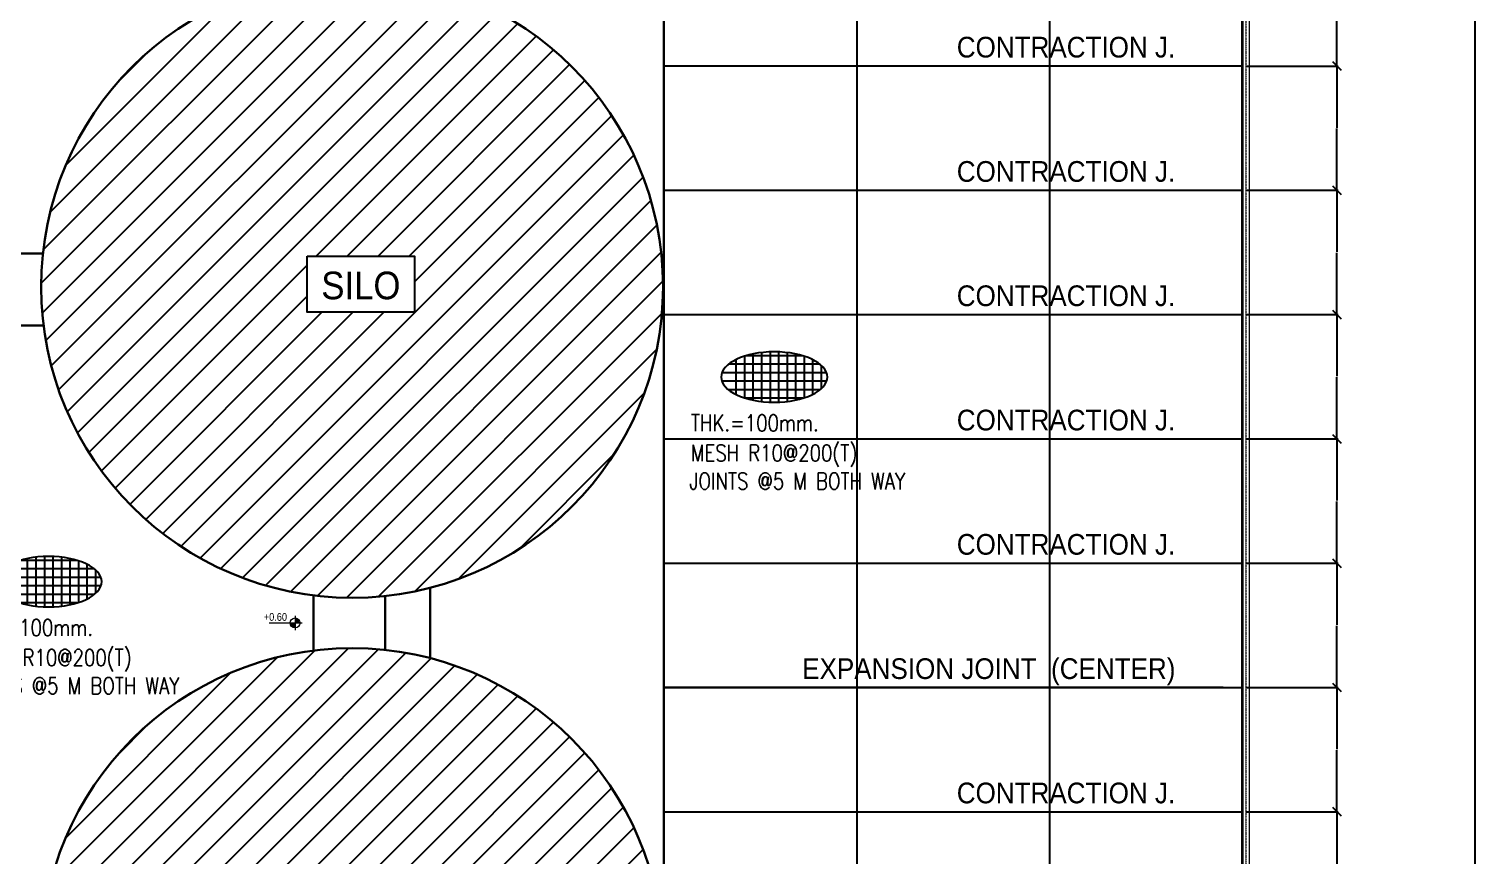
# Model space of a CAD drawing. Header units: millimetres. Extents: x -388065 to 2372687422, y -192755 to 667797.
# Drawn here: x -265280 to -212706, y 592119 to 622055 of the extents above; entities that cross this region are included whole.
import ezdxf
from ezdxf.enums import TextEntityAlignment as Align

# ---------------------------------------------------------------- set-up
doc = ezdxf.new("R2010")
doc.units = ezdxf.units.MM
doc.linetypes.add('CENTER2', pattern=[28.575, 19.05, -3.175, 3.175, -3.175])
for name, color, linetype in [('150', 7, 'Continuous'), ('45-TEXTS', 3, 'Continuous'), ('HSYM-25', 7, 'Continuous'), ('S-DIM', 5, 'Continuous'), ('S-FRAME', 2, 'Continuous'), ('S-HATCH', 30, 'Continuous'), ('S-STL-LINK', 4, 'Continuous'), ('S-TEXT-1', 3, 'Continuous'), ('STR-COL', 7, 'Continuous')]:
    doc.layers.add(name, color=color, linetype=linetype)
for name, color, linetype, lineweight in [('KOT-20', 2, 'Continuous', 20), ('KOT-30', 3, 'Continuous', 0), ('STR-CONC', 3, 'Continuous', 30)]:
    doc.layers.add(name, color=color, linetype=linetype, lineweight=lineweight)
doc.styles.add('ARİEL TUR', font='arial.ttf', dxfattribs={"width": 0.85})
doc.styles.add('Calibri', font='calibri.ttf', dxfattribs={"height": 0.7})
doc.styles.add('Romans', font='romans.shx')
doc.styles.add('TITLE', font='arial.ttf')
doc.styles.add('WTURKCE', font='WTURKCE.SHX', dxfattribs={"width": 0.9})
doc.dimstyles.new('Detay Olcu', dxfattribs={"dimtxt": 75, "dimasz": 40, "dimexe": 50, "dimexo": 45, "dimgap": 15, "dimtad": 0, "dimdec": 0, "dimzin": 0, "dimdsep": 46, "dimtxsty": 'Calibri', "dimblk": 'OBLIQUE', "dimcen": 25, "dimclrd": 256, "dimclrt": 7, "dimadec": 1, "dimazin": 0, "dimtfac": 1, "dimtdec": 0, "dimtmove": 0, "dimatfit": 3, "dimldrblk": 'OBLIQUE', "dimfxl": 1, "dimtolj": 1, "dimtzin": 0, "dimlwd": -1, "dimarcsym": 0})

# ---------------------------------------------------------------- blocks, each defined once
blk = doc.blocks.new('_OBLIQUE')
at = {"color": 0, "linetype": 'ByBlock'}
blk.add_line((-0.5, -0.5), (0.5, 0.5), dxfattribs=at)
blk = doc.blocks.new('*D2305')
at = {"layer": '150', "color": 0, "lineweight": -2, "transparency": 16777216}
for p, q in [((-221155, 657189), (-212856, 657189)), ((-221155, 450189), (-212856, 450189))]:
    blk.add_line(p, q, dxfattribs=at)
at = {"layer": '150', "transparency": 16777216}
for p, q in [((-212931, 657189), (-212931, 553713)), ((-212931, 450189), (-212931, 553665))]:
    blk.add_line(p, q, dxfattribs=at)
at = {"layer": 'Defpoints', "color": 0, "transparency": 16777216}
for p in [(-221222, 657189), (-221222, 450189), (-212931, 450189)]:
    blk.add_point(p, dxfattribs=at)
at = {"layer": '150', "transparency": 16777216, "xscale": 450, "yscale": 450, "zscale": 450}
for p, rotation in [((-212931, 657189), 90), ((-212931, 450189), 270)]:
    blk.add_blockref('_OBLIQUE', p, dxfattribs=dict(at, rotation=rotation))
at = {"layer": '150', "color": 7, "transparency": 16777216, "insert": (-212931, 553689), "char_height": 0.7, "attachment_point": 5, "rotation": 90, "style": 'Calibri'}
blk.add_mtext('\\A1;207000', dxfattribs=at)
blk = doc.blocks.new('SSSLL')
at = {"layer": 'STR-COL', "color": 253, "linetype": 'CENTER2', "lineweight": 0, "ltscale": 0.02}
blk.add_lwpolyline([(31295, -31112), (-64705, -31112), (-64705, 175888), (31295, 175888)], close=True, dxfattribs=at)
at = {"layer": 'STR-CONC', "color": 0, "lineweight": 15}
for points in [[(31420, -31237), (-64830, -31237), (-64830, 176013), (31420, 176013)], [(31170, -30987), (-64580, -30987), (-64580, 175763), (31170, 175763)]]:
    blk.add_lwpolyline(points, close=True, dxfattribs=at)
at = {"layer": 'STR-CONC'}
for centre in [(-1067, 131425), (-1067, 107081)]:
    blk.add_circle(centre, 11260, dxfattribs=at)
blk = doc.blocks.new('*D2333')
at = {"layer": '150', "color": 0, "lineweight": -2, "transparency": 16777216}
for p, q in [((-221202, 598217), (-217872, 598217)), ((-221202, 593717), (-217872, 593717))]:
    blk.add_line(p, q, dxfattribs=at)
at = {"layer": '150', "transparency": 16777216}
for p, q in [((-217922, 598217), (-217922, 595984)), ((-217922, 593717), (-217922, 595951))]:
    blk.add_line(p, q, dxfattribs=at)
at = {"layer": 'Defpoints', "color": 0, "transparency": 16777216}
for p in [(-221247, 598217), (-221247, 593717), (-217922, 593717)]:
    blk.add_point(p, dxfattribs=at)
at = {"layer": '150', "transparency": 16777216, "xscale": 300, "yscale": 300, "zscale": 300}
for p, rotation in [((-217922, 598217), 90), ((-217922, 593717), 270)]:
    blk.add_blockref('_OBLIQUE', p, dxfattribs=dict(at, rotation=rotation))
at = {"layer": '150', "color": 7, "transparency": 16777216, "insert": (-217922, 595967), "char_height": 0.7, "attachment_point": 5, "rotation": 90, "style": 'Calibri'}
blk.add_mtext('\\A1;4500', dxfattribs=at)
blk = doc.blocks.new('*D2334')
at = {"layer": '150', "color": 0, "lineweight": -2, "transparency": 16777216}
for p, q in [((-221202, 593717), (-217872, 593717)), ((-221202, 589217), (-217872, 589217))]:
    blk.add_line(p, q, dxfattribs=at)
at = {"layer": '150', "transparency": 16777216}
for p, q in [((-217922, 593717), (-217922, 591484)), ((-217922, 589217), (-217922, 591451))]:
    blk.add_line(p, q, dxfattribs=at)
at = {"layer": 'Defpoints', "color": 0, "transparency": 16777216}
for p in [(-221247, 593717), (-221247, 589217), (-217922, 589217)]:
    blk.add_point(p, dxfattribs=at)
at = {"layer": '150', "transparency": 16777216, "xscale": 300, "yscale": 300, "zscale": 300}
for p, rotation in [((-217922, 593717), 90), ((-217922, 589217), 270)]:
    blk.add_blockref('_OBLIQUE', p, dxfattribs=dict(at, rotation=rotation))
at = {"layer": '150', "color": 7, "transparency": 16777216, "insert": (-217922, 591467), "char_height": 0.7, "attachment_point": 5, "rotation": 90, "style": 'Calibri'}
blk.add_mtext('\\A1;4500', dxfattribs=at)
blk = doc.blocks.new('*D2335')
at = {"layer": '150', "color": 0, "lineweight": -2, "transparency": 16777216}
for p, q in [((-221202, 607217), (-217872, 607217)), ((-221202, 602717), (-217872, 602717))]:
    blk.add_line(p, q, dxfattribs=at)
at = {"layer": '150', "transparency": 16777216}
for p, q in [((-217922, 607217), (-217922, 604984)), ((-217922, 602717), (-217922, 604951))]:
    blk.add_line(p, q, dxfattribs=at)
at = {"layer": 'Defpoints', "color": 0, "transparency": 16777216}
for p in [(-221247, 607217), (-221247, 602717), (-217922, 602717)]:
    blk.add_point(p, dxfattribs=at)
at = {"layer": '150', "transparency": 16777216, "xscale": 300, "yscale": 300, "zscale": 300}
for p, rotation in [((-217922, 607217), 90), ((-217922, 602717), 270)]:
    blk.add_blockref('_OBLIQUE', p, dxfattribs=dict(at, rotation=rotation))
at = {"layer": '150', "color": 7, "transparency": 16777216, "insert": (-217922, 604967), "char_height": 0.7, "attachment_point": 5, "rotation": 90, "style": 'Calibri'}
blk.add_mtext('\\A1;4500', dxfattribs=at)
blk = doc.blocks.new('*D2336')
at = {"layer": '150', "color": 0, "lineweight": -2, "transparency": 16777216}
for p, q in [((-221202, 602717), (-217872, 602717)), ((-221202, 598217), (-217872, 598217))]:
    blk.add_line(p, q, dxfattribs=at)
at = {"layer": '150', "transparency": 16777216}
for p, q in [((-217922, 602717), (-217922, 600484)), ((-217922, 598217), (-217922, 600451))]:
    blk.add_line(p, q, dxfattribs=at)
at = {"layer": 'Defpoints', "color": 0, "transparency": 16777216}
for p in [(-221247, 602717), (-221247, 598217), (-217922, 598217)]:
    blk.add_point(p, dxfattribs=at)
at = {"layer": '150', "transparency": 16777216, "xscale": 300, "yscale": 300, "zscale": 300}
for p, rotation in [((-217922, 602717), 90), ((-217922, 598217), 270)]:
    blk.add_blockref('_OBLIQUE', p, dxfattribs=dict(at, rotation=rotation))
at = {"layer": '150', "color": 7, "transparency": 16777216, "insert": (-217922, 600467), "char_height": 0.7, "attachment_point": 5, "rotation": 90, "style": 'Calibri'}
blk.add_mtext('\\A1;4500', dxfattribs=at)
blk = doc.blocks.new('*D2337')
at = {"layer": '150', "color": 0, "lineweight": -2, "transparency": 16777216}
for p, q in [((-221202, 616217), (-217872, 616217)), ((-221202, 611717), (-217872, 611717))]:
    blk.add_line(p, q, dxfattribs=at)
at = {"layer": '150', "transparency": 16777216}
for p, q in [((-217922, 616217), (-217922, 613984)), ((-217922, 611717), (-217922, 613951))]:
    blk.add_line(p, q, dxfattribs=at)
at = {"layer": 'Defpoints', "color": 0, "transparency": 16777216}
for p in [(-221247, 616217), (-221247, 611717), (-217922, 611717)]:
    blk.add_point(p, dxfattribs=at)
at = {"layer": '150', "transparency": 16777216, "xscale": 300, "yscale": 300, "zscale": 300}
for p, rotation in [((-217922, 616217), 90), ((-217922, 611717), 270)]:
    blk.add_blockref('_OBLIQUE', p, dxfattribs=dict(at, rotation=rotation))
at = {"layer": '150', "color": 7, "transparency": 16777216, "insert": (-217922, 613967), "char_height": 0.7, "attachment_point": 5, "rotation": 90, "style": 'Calibri'}
blk.add_mtext('\\A1;4500', dxfattribs=at)
blk = doc.blocks.new('*D2338')
at = {"layer": '150', "color": 0, "lineweight": -2, "transparency": 16777216}
for p, q in [((-221202, 611717), (-217872, 611717)), ((-221202, 607217), (-217872, 607217))]:
    blk.add_line(p, q, dxfattribs=at)
at = {"layer": '150', "transparency": 16777216}
for p, q in [((-217922, 611717), (-217922, 609484)), ((-217922, 607217), (-217922, 609451))]:
    blk.add_line(p, q, dxfattribs=at)
at = {"layer": 'Defpoints', "color": 0, "transparency": 16777216}
for p in [(-221247, 611717), (-221247, 607217), (-217922, 607217)]:
    blk.add_point(p, dxfattribs=at)
at = {"layer": '150', "transparency": 16777216, "xscale": 300, "yscale": 300, "zscale": 300}
for p, rotation in [((-217922, 611717), 90), ((-217922, 607217), 270)]:
    blk.add_blockref('_OBLIQUE', p, dxfattribs=dict(at, rotation=rotation))
at = {"layer": '150', "color": 7, "transparency": 16777216, "insert": (-217922, 609467), "char_height": 0.7, "attachment_point": 5, "rotation": 90, "style": 'Calibri'}
blk.add_mtext('\\A1;4500', dxfattribs=at)
blk = doc.blocks.new('*D2339')
at = {"layer": '150', "color": 0, "lineweight": -2, "transparency": 16777216}
for p, q in [((-221202, 625217), (-217872, 625217)), ((-221202, 620717), (-217872, 620717))]:
    blk.add_line(p, q, dxfattribs=at)
at = {"layer": '150', "transparency": 16777216}
for p, q in [((-217922, 625217), (-217922, 622984)), ((-217922, 620717), (-217922, 622951))]:
    blk.add_line(p, q, dxfattribs=at)
at = {"layer": 'Defpoints', "color": 0, "transparency": 16777216}
for p in [(-221247, 625217), (-221247, 620717), (-217922, 620717)]:
    blk.add_point(p, dxfattribs=at)
at = {"layer": '150', "transparency": 16777216, "xscale": 300, "yscale": 300, "zscale": 300}
for p, rotation in [((-217922, 625217), 90), ((-217922, 620717), 270)]:
    blk.add_blockref('_OBLIQUE', p, dxfattribs=dict(at, rotation=rotation))
at = {"layer": '150', "color": 7, "transparency": 16777216, "insert": (-217922, 622967), "char_height": 0.7, "attachment_point": 5, "rotation": 90, "style": 'Calibri'}
blk.add_mtext('\\A1;4500', dxfattribs=at)
blk = doc.blocks.new('*D2340')
at = {"layer": '150', "color": 0, "lineweight": -2, "transparency": 16777216}
for p, q in [((-221202, 620717), (-217872, 620717)), ((-221202, 616217), (-217872, 616217))]:
    blk.add_line(p, q, dxfattribs=at)
at = {"layer": '150', "transparency": 16777216}
for p, q in [((-217922, 620717), (-217922, 618484)), ((-217922, 616217), (-217922, 618451))]:
    blk.add_line(p, q, dxfattribs=at)
at = {"layer": 'Defpoints', "color": 0, "transparency": 16777216}
for p in [(-221247, 620717), (-221247, 616217), (-217922, 616217)]:
    blk.add_point(p, dxfattribs=at)
at = {"layer": '150', "transparency": 16777216, "xscale": 300, "yscale": 300, "zscale": 300}
for p, rotation in [((-217922, 620717), 90), ((-217922, 616217), 270)]:
    blk.add_blockref('_OBLIQUE', p, dxfattribs=dict(at, rotation=rotation))
at = {"layer": '150', "color": 7, "transparency": 16777216, "insert": (-217922, 618467), "char_height": 0.7, "attachment_point": 5, "rotation": 90, "style": 'Calibri'}
blk.add_mtext('\\A1;4500', dxfattribs=at)
blk = doc.blocks.new('SLAB 100')
at = {"layer": 'S-FRAME', "extrusion": (0, 0, -1)}
blk.add_ellipse((-1230834, 438756), major_axis=(-1921, 0), ratio=0.475117, dxfattribs=at)
at = {"layer": 'S-STL-LINK'}
for p, q in [((-1229805, 439527), (-1231863, 439527)), ((-1231606, 439592), (-1231606, 437921)), ((-1231297, 439642), (-1231297, 437871)), ((-1230988, 439666), (-1230988, 437847)), ((-1230680, 439666), (-1230680, 437847)), ((-1230371, 439642), (-1230371, 437871)), ((-1230063, 439592), (-1230063, 437921)), ((-1229178, 439219), (-1232490, 439219)), ((-1232223, 439387), (-1232223, 438126)), ((-1231914, 439511), (-1231914, 438002)), ((-1229754, 439511), (-1229754, 438002)), ((-1229445, 439387), (-1229445, 438126)), ((-1229137, 439183), (-1229137, 438330)), ((-1228941, 438911), (-1232727, 438911)), ((-1228941, 438602), (-1232727, 438602)), ((-1229178, 438294), (-1232490, 438294)), ((-1229805, 437986), (-1231863, 437986))]:
    blk.add_line(p, q, dxfattribs=at)
at = {"layer": 'S-TEXT-1', "ltscale": 600, "style": 'Romans', "width": 0.8}
for s, p in [('THK.=100mm.', (-1233853, 437095)), ('MESH R10@200(T)', (-1233853, 436007)), ('JOINTS @5 M BOTH WAY', (-1233910, 434988))]:
    blk.add_text(s, height=600, dxfattribs=at).set_placement(p, align=Align.MIDDLE_LEFT)
blk = doc.blocks.new('KOTP4')
at = {"layer": 'KOT-20', "color": 7}
for p, q in [((-0.94, 0), (0.26, 0)), ((0, 0.26), (0, -0.26))]:
    blk.add_line(p, q, dxfattribs=at)
at = {"layer": 'KOT-20', "color": 1, "const_width": 0.18}
for points in [[(-0.09, 0, 0.414214), (0, -0.09, 1)], [(0.09, 0, 0.414214), (0, 0.09, 1)]]:
    blk.add_lwpolyline(points, format="xyb", dxfattribs=at)
at = {"layer": 'KOT-20', "color": 7}
blk.add_circle((0, 0), 0.18, dxfattribs=at)
at = {"layer": 'KOT-30', "style": 'WTURKCE', "width": 0.8}
blk.add_attdef('000.00', text='', height=0.25, dxfattribs=at).set_placement((742.854, 0.351), align=Align.CENTER)

msp = doc.modelspace()

# ---------------------------------------------------------------- hatches: boundary and pattern name
at = {"layer": 'S-HATCH'}
h = msp.add_hatch(dxfattribs=at)
h.set_pattern_fill('ANSI31', color=256, scale=250)
h.set_pattern_definition([(45, (939391.95, 85025.7), (-561.266, 561.266), [])])
edge = h.paths.add_edge_path()
edge.add_arc((-253584.391, 612725.4567), 11259.9998, 0, 360)
h.paths.add_polyline_path([(-255208.1694, 613836.2574), (-251326.9328, 613836.2574), (-251326.9328, 611800.3598), (-255208.1694, 611800.3598)], flags=16)
h.paths.add_polyline_path([(-254955.1323, 611996.897), (-251572.5948, 611996.897), (-251572.5948, 613549.0798), (-254955.1323, 613549.0798)], flags=0)
h = msp.add_hatch(dxfattribs=at)
h.set_pattern_fill('ANSI31', color=256, scale=250)
h.set_pattern_definition([(45, (939391.95, 60682), (-561.266, 561.266), [])])
edge = h.paths.add_edge_path()
edge.add_arc((-253584.391, 588381.7466), 11260.0002, 0, 360)
h.paths.add_polyline_path([(-255208.1694, 589492.5472), (-251326.9328, 589492.5472), (-251326.9328, 587456.6496), (-255208.1694, 587456.6496)], flags=16)
h.paths.add_polyline_path([(-254955.1323, 587653.1869), (-251572.5948, 587653.1869), (-251572.5948, 589205.3697), (-254955.1323, 589205.3697)], flags=0)

# ---------------------------------------------------------------- linework, layer by layer
at = {"elevation": 0}
msp.add_lwpolyline([(-255208.1694, 613836.2574), (-251326.9328, 613836.2574), (-251326.9328, 611800.3598), (-255208.1694, 611800.3598)], close=True, dxfattribs=at)
at = {"layer": 'S-DIM', "color": 244, "true_color": 0x991b1e}
for p, q in [((-235311.4, 657313.7159, 0), (-235311.4, 548717.423, 0)), ((-228329.2641, 657313.7159, 0), (-228329.2641, 548717.423, 0))]:
    msp.add_line(p, q, dxfattribs=at)
at = {"layer": 'S-DIM', "color": 6, "lineweight": 35}
msp.add_line((-221347.1281, 657313.7159, 0), (-221347.1281, 548716.4638, 0), dxfattribs=at)
at = {"layer": 'S-DIM', "color": 41, "true_color": 0xf4ee51}
for p, q in [((-242298.5522, 620717.423, 0), (-221347.1281, 620717.423, 0)), ((-242300.2242, 616217.423, 0), (-221347.1281, 616217.423, 0)), ((-242298.5522, 611717.423, 0), (-221347.1281, 611717.423, 0)), ((-242300.2242, 607217.423, 0), (-221347.1281, 607217.423, 0)), ((-242298.5522, 602717.423, 0), (-221347.1281, 602717.423, 0)), ((-242300.2242, 598217.423, 0), (-221347.1281, 598217.423, 0)), ((-242298.5522, 593717.423, 0), (-221347.1281, 593717.423, 0))]:
    msp.add_line(p, q, dxfattribs=at)
at = {"layer": 'STR-CONC'}
for p, q in [((-266768.5168, 613925.4569, 0), (-264780.2647, 613925.4569, 0)), ((-266791.7637, 611325.4569, 0), (-264757.0178, 611325.4569, 0)), ((-254984.3905, 599554.374, 0), (-254984.3905, 601552.8296, 0)), ((-252384.3905, 599577.621, 0), (-252384.3905, 601529.5826, 0)), ((-250758.2026, 599281.3, 0), (-250758.2026, 601825.9036, 0))]:
    msp.add_line(p, q, dxfattribs=at)
at = {"layer": 'STR-CONC', "color": 6}
msp.add_line((-242285.705, 598217.423, 0), (-222035.7598, 598217.423, 0), dxfattribs=at)
at = {"layer": 'STR-CONC', "color": 6, "elevation": 0, "flags": 128}
msp.add_lwpolyline([(-317097.1281, 649758.8817), (-243493.536, 649758.8817, -1.3086567047), (-242293.536, 642258.8817), (-242293.536, 475399.5319, -1.3086567047), (-243493.536, 467899.5319), (-317097.1281, 467899.5319)], format="xyb", close=True, dxfattribs=at)

# ---------------------------------------------------------------- block references
at = {"layer": '150'}
for name, p in [('SSSLL', (-252517.1283, 481300.8586, 0)), ('SLAB 100', (992539.7844, 170700.4081, 0)), ('SLAB 100', (966262.9839, 163293.2093, 0))]:
    msp.add_blockref(name, p, dxfattribs=at)
at = {"layer": 'HSYM-25'}
ref = msp.add_blockref('KOTP4', (-255646.8986, 600553.6018, 0), dxfattribs=dict(at, xscale=1000, yscale=1000, zscale=1000))
ref.add_attrib('000.00', '+0.60', dxfattribs={"layer": 'KOT-30', "color": 7, "height": 280, "style": 'ARİEL TUR', "width": 0.85}).set_placement((-256358.9918, 600631.4451, 0), align=Align.CENTER)

# ---------------------------------------------------------------- texts
at = {"layer": '45-TEXTS', "style": 'TITLE', "width": 0.9}
for s, height, p in [('CONTRACTION J.', 750, (-231686.4588, 621024.3129, 0)), ('CONTRACTION J.', 750, (-231686.4588, 616524.3129, 0)), ('SILO', 1000, (-254696.4352, 612272.6473, 0)), ('CONTRACTION J.', 750, (-231686.4588, 612024.3129, 0)), ('CONTRACTION J.', 750, (-231686.4588, 607524.3129, 0)), ('CONTRACTION J.', 750, (-231686.4588, 603024.3129, 0)), ('EXPANSION JOINT  (CENTER)', 750, (-237284.7268, 598524.3129, 0)), ('CONTRACTION J.', 750, (-231686.4588, 594024.3129, 0))]:
    msp.add_text(s, height=height, dxfattribs=at).set_placement(p)

# ---------------------------------------------------------------- dimensions: what is measured, and where the dimension line sits
at = {"layer": '150'}
for base, p1, p2, override, picture, middle in [((-212930.8979, 450188.7159, 0), (-221222.1281, 657188.7159, 0), (-221222.1281, 450188.7159, 0), {"dimscale": 1.5, "dimtxt": 750, "dimasz": 300}, '*D2305', (-212930.8979, 553688.7159, 0)), ((-217921.9423, 620717.423, 0), (-221247.1281, 625217.423, 0), (-221247.1281, 620717.423, 0), {"dimtxt": 750, "dimasz": 300, "dimtmove": 1}, '*D2339', (-217921.9423, 622967.423, 0)), ((-217921.9423, 616217.423, 0), (-221247.1281, 620717.423, 0), (-221247.1281, 616217.423, 0), {"dimtxt": 750, "dimasz": 300, "dimtmove": 1}, '*D2340', (-217921.9423, 618467.423, 0)), ((-217921.9423, 611717.423, 0), (-221247.1281, 616217.423, 0), (-221247.1281, 611717.423, 0), {"dimtxt": 750, "dimasz": 300, "dimtmove": 1}, '*D2337', (-217921.9423, 613967.423, 0)), ((-217921.9423, 607217.423, 0), (-221247.1281, 611717.423, 0), (-221247.1281, 607217.423, 0), {"dimtxt": 750, "dimasz": 300, "dimtmove": 1}, '*D2338', (-217921.9423, 609467.423, 0)), ((-217921.9423, 602717.423, 0), (-221247.1281, 607217.423, 0), (-221247.1281, 602717.423, 0), {"dimtxt": 750, "dimasz": 300, "dimtmove": 1}, '*D2335', (-217921.9423, 604967.423, 0)), ((-217921.9423, 598217.423, 0), (-221247.1281, 602717.423, 0), (-221247.1281, 598217.423, 0), {"dimtxt": 750, "dimasz": 300, "dimtmove": 1}, '*D2336', (-217921.9423, 600467.423, 0)), ((-217921.9423, 593717.423, 0), (-221247.1281, 598217.423, 0), (-221247.1281, 593717.423, 0), {"dimtxt": 750, "dimasz": 300, "dimtmove": 1}, '*D2333', (-217921.9423, 595967.423, 0)), ((-217921.9423, 589217.423, 0), (-221247.1281, 593717.423, 0), (-221247.1281, 589217.423, 0), {"dimtxt": 750, "dimasz": 300, "dimtmove": 1}, '*D2334', (-217921.9423, 591467.423, 0))]:
    dim = msp.add_linear_dim(base=base, p1=p1, p2=p2, angle=90, dimstyle='Detay Olcu', override=override, dxfattribs=at)
    dim.commit()
    dim.dimension.update_dxf_attribs({"geometry": picture, "text_midpoint": middle})

doc.saveas('drawing.dxf')
